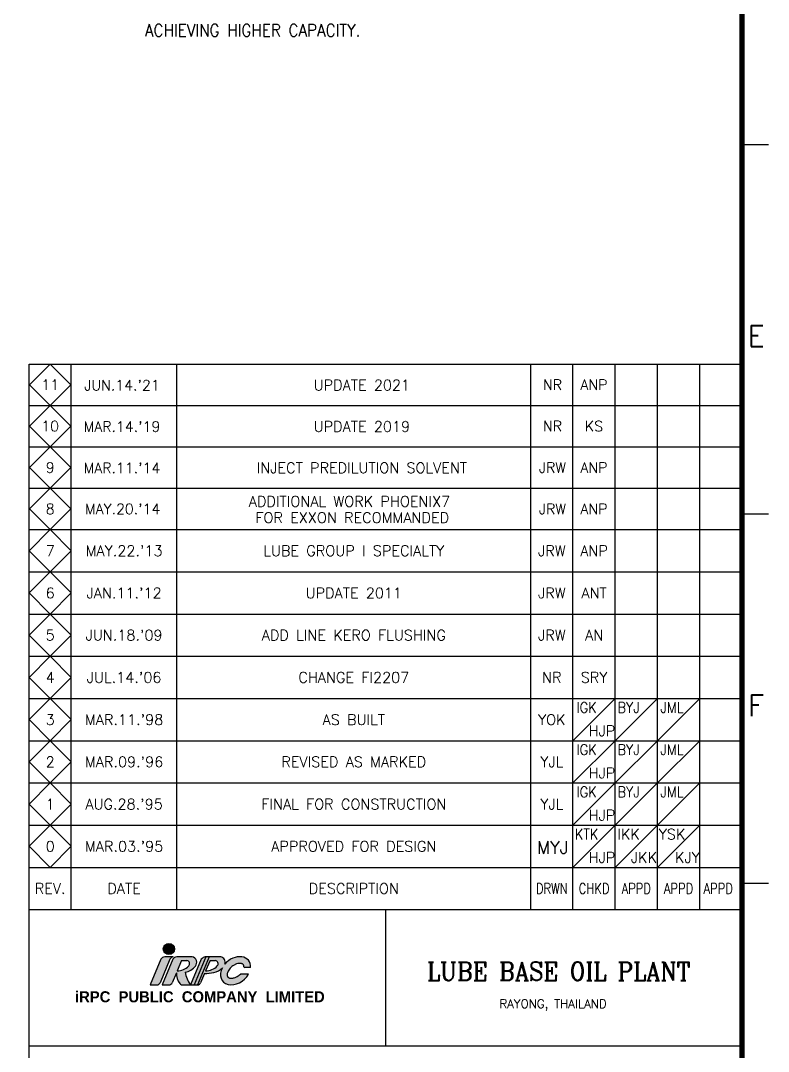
# Model space of a CAD drawing. Header units: millimetres. Extents: x 970 to 1838, y -23 to 597.
# Drawn here: x 1686.5 to 1838.1, y 102 to 311.1 of the extents above; entities that cross this region are included whole.
import ezdxf
from ezdxf.enums import TextEntityAlignment as Align

# ---------------------------------------------------------------- set-up
doc = ezdxf.new("R2010")
doc.units = ezdxf.units.MM
for name, color, linetype in [('DIM', 7, 'Continuous'), ('DWGLMT', 6, 'Continuous'), ('TTBOX', 6, 'Continuous')]:
    doc.layers.add(name, color=color, linetype=linetype)
doc.styles.add('ROMANC', font='romanc', dxfattribs={"height": 1.5})
doc.styles.add('ROMANS', font='romans')
doc.styles.add('S3', font='SIMPLEX')
doc.styles.get("Standard").update_dxf_attribs({"font": 'romans.shx'})
doc.styles.add('STYLE1', font='romab___.ttf')

# ---------------------------------------------------------------- blocks, each defined once
blk = doc.blocks.new('J1')
at = {"layer": 'TTBOX', "color": 7, "style": 'ROMANS'}
for s, p in [("MAR.09.'96", (18, -5)), ('REVISED AS MARKED', (61.5, -5))]:
    blk.add_text(s, height=2, dxfattribs=at).set_placement(p, align=Align.CENTER)
blk = doc.blocks.new('LOGO')
for color, points in [(1, [(177, 89, 1), (207.5, 89, 1)]), (161, [(301.6, 67.8), (292.4, 67.8), (260.6, -8.2), (269.8, -8.2)])]:
    blk.add_hatch(color=color).paths.add_polyline_path(points)
h = blk.add_hatch(color=162)
h.paths.add_polyline_path([(213.9, 67.8, 0.231513), (202.9, 61), (173.9, -8.2), (193.6, -8.2, 0.300013), (201.2, -2.6), (212.5, 24.5, 0.158457), (221.7, -4.8, 0.072777), (226.4, -8.2), (251.2, -8.2, -0.144383), (236.7, 26.3, 0.195224), (264.2, 42.5, 0.542848), (255.7, 67.8)])
h.paths.add_polyline_path([(246.2, 43, -0.20446), (214.7, 29.8), (226.5, 57.9), (240.9, 57.9, -0.578871)], flags=16)
h.paths.add_polyline_path([(180.9, 67.8, 0.231513), (170, 61), (141, -8.2), (160.6, -8.2, 0.300013), (168.2, -2.6), (194.9, 61, -0.153555), (203.6, 67.8)])
h.paths.add_polyline_path([(251.2, -8.2), (260.6, -8.2), (292.4, 67.8), (291.1, 67.8, 0.231513), (280.2, 61)])
h = blk.add_hatch(color=141)
edge = h.paths.add_edge_path()
edge.add_line((301.6, 67.8), (269.8, -8.2))
edge.add_arc((270.4, 0.3), 8.58, 266.4538, 267.0056)
edge.add_line((269.9, -8.2), (270.8, -8.2))
edge.add_arc((270.4, 0.3), 8.58, 272.9944, 339.7941)
edge.add_line((278.4, -2.6), (288.8, 22.2))
edge.add_arc((286, 157.2), 135, 271.186, 281.9362)
edge.add_arc((301.4, 75.3), 51.8, 284.0169, 314.1433)
edge.add_ellipse((373.1, 29.8), major_axis=(-35.3, -27.8), ratio=0.741403, start_angle=300.5829, end_angle=479.701)
edge.add_line((408.5, 20.8), (386.1, 20.8))
edge.add_spline(control_points=[(386.1, 20.8), (384.8, 19.6), (383.5, 18.5), (380.7, 16.3), (379.1, 15.3), (376.3, 13.6), (375, 13), (372.3, 11.8), (371, 11.3), (368.4, 10.5), (367.2, 10.2), (364.8, 9.8), (363.6, 9.7), (361.4, 9.6), (360.4, 9.7), (358.5, 9.8), (357.7, 10), (356.2, 10.4), (355.5, 10.6), (354.5, 11.1), (354.1, 11.4), (353.2, 11.9), (352.8, 12.3), (352.3, 12.8), (352.2, 12.9), (351.9, 13.3), (351.8, 13.4), (351.5, 13.9), (351.3, 14.3), (350.9, 15.2), (350.7, 15.6), (350.5, 16.7), (350.4, 17.4), (350.3, 18.7), (350.3, 19.5), (350.5, 21.5), (350.7, 22.7), (351.5, 25.7), (352.2, 27.4), (354, 31), (355.2, 32.8), (357.9, 36.3), (359.4, 38), (362.6, 41), (364.2, 42.2), (368, 44.8), (370.2, 46.1), (374.8, 48.1), (377, 48.8), (381.3, 49.8), (383.3, 49.9), (385.9, 49.9), (386.7, 49.8), (388.6, 49.6), (389.7, 49.3), (391, 48.8), (391.4, 48.6), (392.1, 48.3), (392.4, 48.1), (393, 47.7), (393.2, 47.5), (393.7, 47.1), (393.9, 46.9), (394.2, 46.5), (394.4, 46.3), (394.7, 45.8), (394.8, 45.6), (395, 45.2), (395.2, 45), (395.5, 44.2), (395.6, 43.6), (395.9, 42.3), (396, 41.6), (396, 40.7)], knot_values=[2.622076, 2.622076, 2.622076, 2.622076, 2.78767, 2.78767, 2.962035, 2.962035, 3.107175, 3.107175, 3.252315, 3.252315, 3.397456, 3.397456, 3.542596, 3.542596, 3.687736, 3.687736, 3.832877, 3.832877, 3.978017, 3.978017, 4.099751, 4.099751, 4.268225, 4.268225, 4.333068, 4.333068, 4.397911, 4.397911, 4.535118, 4.535118, 4.672326, 4.672326, 4.809534, 4.809534, 4.946742, 4.946742, 5.130852, 5.130852, 5.355741, 5.355741, 5.58063, 5.58063, 5.805518, 5.805518, 5.994586, 5.994586, 6.243868, 6.243868, 6.493151, 6.493151, 6.742433, 6.742433, 6.861794, 6.861794, 7.058391, 7.058391, 7.156689, 7.156689, 7.254987, 7.254987, 7.353285, 7.353285, 7.443422, 7.443422, 7.533559, 7.533559, 7.611426, 7.611426, 7.689293, 7.689293, 7.845531, 7.845531, 8.000841, 8.000841, 8.000841, 8.000841], degree=3, periodic=0)
edge.add_arc((398, 40.7), 2, 180.5525, 270)
edge.add_line((398, 38.7), (413.9, 38.7))
edge.add_ellipse((373.1, 29.8), major_axis=(-35.3, -27.8), ratio=0.741403, start_angle=146.8759, end_angle=284.6415)
edge.add_arc((329, 52.4), 15.9, 344.2049, 435.6198)
edge.add_line((333, 67.8), (301.6, 67.8))
h.paths.add_polyline_path([(323.5, 43, -0.20446), (292, 29.8), (303.8, 57.9), (318.2, 57.9, -0.578871)], flags=16)
at = {"color": 5}
for p, q in [((170, 61), (141, -8.2)), ((194.9, 61), (168.2, -2.6)), ((203.6, 67.8), (180.9, 67.8))]:
    blk.add_line(p, q, dxfattribs=at)
at = {"color": 174}
for p, q in [((202.9, 61), (173.9, -8.2)), ((141, -8.2), (160.6, -8.2)), ((146.2, -8.2), (160.6, -8.2)), ((173.9, -8.2), (193.6, -8.2)), ((173.9, -8.2), (193.6, -8.2))]:
    blk.add_line(p, q, dxfattribs=at)
at = {"color": 162}
for p, q in [((255.7, 67.8), (213.9, 67.8)), ((226.5, 57.9), (214.7, 29.8)), ((226.5, 57.9), (240.9, 57.9))]:
    blk.add_line(p, q, dxfattribs=at)
at = {"color": 182}
for p, q in [((280.2, 61), (251.2, -8.2)), ((292.4, 67.8), (260.6, -8.2)), ((301.6, 67.8), (269.8, -8.2)), ((303.8, 57.9), (292, 29.8)), ((303.8, 57.9), (318.2, 57.9)), ((212.5, 24.5), (201.2, -2.6))]:
    blk.add_line(p, q, dxfattribs=at)
at = {"color": 161}
blk.add_line((333, 67.8), (291.1, 67.8), dxfattribs=at)
for p, q in [((413.9, 38.7), (398, 38.7)), ((408.5, 20.8), (386.1, 20.8)), ((226.4, -8.2), (270.8, -8.2))]:
    blk.add_line(p, q)
at = {"color": 172}
blk.add_line((288.8, 22.2), (278.4, -2.6), dxfattribs=at)
at = {"color": 1}
blk.add_circle((192.3, 89), 15.3, dxfattribs=at)
at = {"color": 5}
blk.add_arc((182.4, 53.2), 14.7, 95.8965, 148.0368, dxfattribs=at)
at = {"color": 174}
for centre, radius, start, end in [((210, 50.5), 18.4, 110.4459, 145.3653), ((160.2, 0.3), 8.58, 267.0056, 339.7941), ((193.1, 0.3), 8.58, 267.0056, 339.7941)]:
    blk.add_arc(centre, radius, start, end, dxfattribs=at)
at = {"color": 162}
for centre, radius, start, end in [((215.4, 53.2), 14.7, 95.8965, 148.0368), ((239.3, 48.9), 9.14, 319.4745, 79.7359), ((251.8, 52.4), 15.9, 321.6388, 75.6198), ((215.1, 73.2), 43.5, 269.5945, 315.8162), ((230.4, 68.3), 42.5, 278.5054, 322.6916)]:
    blk.add_arc(centre, radius, start, end, dxfattribs=at)
at = {"color": 182}
for centre, radius, start, end in [((292.6, 53.2), 14.7, 95.8965, 148.0368), ((262.2, 24), 49.7, 179.4295, 215.4458), ((302.4, 33.5), 66.1, 186.3156, 219.1787), ((235.7, 9.4), 20, 225.5273, 242.1773)]:
    blk.add_arc(centre, radius, start, end, dxfattribs=at)
at = {"color": 161}
for centre, radius, start, end in [((316.5, 48.9), 9.14, 319.4745, 79.7359), ((329, 52.4), 15.9, 344.2049, 75.6198), ((301.4, 75.3), 51.8, 284.0169, 314.1433)]:
    blk.add_arc(centre, radius, start, end, dxfattribs=at)
at = {"color": 172}
for centre, radius, start, end in [((292.3, 73.2), 43.5, 269.5945, 315.8162), ((286, 157.2), 135, 271.186, 281.9362), ((270.4, 0.3), 8.58, 267.0056, 339.7941)]:
    blk.add_arc(centre, radius, start, end, dxfattribs=at)
blk.add_arc((398, 40.7), 2, 180.5525, 270)
at = {"color": 130}
blk.add_ellipse((373.1, 29.8), major_axis=(-35.3, -27.8), ratio=0.741403, start_param=2.563467, end_param=4.967931, dxfattribs=at)
blk.add_ellipse((373.1, 29.8), major_axis=(-35.3, -27.8), ratio=0.741403, start_param=5.246162, end_param=8.372363)
blk.add_open_spline([(396, 40.7), (396, 41.6), (395.9, 42.3), (395.6, 43.6), (395.5, 44.2), (395.2, 45), (395, 45.2), (394.8, 45.6), (394.7, 45.8), (394.4, 46.3), (394.2, 46.5), (393.9, 46.9), (393.7, 47.1), (393.2, 47.5), (393, 47.7), (392.4, 48.1), (392.1, 48.3), (391.4, 48.6), (391, 48.8), (389.7, 49.3), (388.6, 49.6), (386.7, 49.8), (385.9, 49.9), (383.3, 49.9), (381.3, 49.8), (377, 48.8), (374.8, 48.1), (370.2, 46.1), (368, 44.8), (364.2, 42.2), (362.6, 41), (359.4, 38), (357.9, 36.3), (355.2, 32.8), (354, 31), (352.2, 27.4), (351.5, 25.7), (350.7, 22.7), (350.5, 21.5), (350.3, 19.5), (350.3, 18.7), (350.4, 17.4), (350.5, 16.7), (350.7, 15.6), (350.9, 15.2), (351.3, 14.3), (351.5, 13.9), (351.8, 13.4), (351.9, 13.3), (352.2, 12.9), (352.3, 12.8), (352.8, 12.3), (353.2, 11.9), (354.1, 11.4), (354.5, 11.1), (355.5, 10.6), (356.2, 10.4), (357.7, 10), (358.5, 9.8), (360.4, 9.7), (361.4, 9.6), (363.6, 9.7), (364.8, 9.8), (367.2, 10.2), (368.4, 10.5), (371, 11.3), (372.3, 11.8), (375, 13), (376.3, 13.6), (379.1, 15.3), (380.7, 16.3), (383.5, 18.5), (384.8, 19.6), (386.1, 20.8)], degree=3, knots=[2.622076, 2.622076, 2.622076, 2.622076, 2.777385, 2.777385, 2.933624, 2.933624, 3.011491, 3.011491, 3.089357, 3.089357, 3.179494, 3.179494, 3.269631, 3.269631, 3.367929, 3.367929, 3.466227, 3.466227, 3.564526, 3.564526, 3.761122, 3.761122, 3.880483, 3.880483, 4.129766, 4.129766, 4.379048, 4.379048, 4.628331, 4.628331, 4.817398, 4.817398, 5.042287, 5.042287, 5.267175, 5.267175, 5.492064, 5.492064, 5.676174, 5.676174, 5.813382, 5.813382, 5.95059, 5.95059, 6.087798, 6.087798, 6.225006, 6.225006, 6.289849, 6.289849, 6.354691, 6.354691, 6.523165, 6.523165, 6.6449, 6.6449, 6.79004, 6.79004, 6.93518, 6.93518, 7.08032, 7.08032, 7.225461, 7.225461, 7.370601, 7.370601, 7.515741, 7.515741, 7.660882, 7.660882, 7.835246, 7.835246, 8.000841, 8.000841, 8.000841, 8.000841], dxfattribs=at)
blk = doc.blocks.new('12')
at = {"xscale": 0.0779999999999994, "yscale": 0.0779999999999994, "zscale": 0.0779999999999994}
blk.add_blockref('LOGO', (31.02, 7.87), dxfattribs=at)
at = {"color": 1, "style": 'STYLE1'}
blk.add_text('iRPC  PUBLIC  COMPANY  LIMITED', height=2.34, dxfattribs=at).set_placement((26.15, 3.52))

msp = doc.modelspace()

# ---------------------------------------------------------------- linework, layer by layer
for p, q in [((1807.05, 173.57), (1798.48, 165)), ((1815.61, 173.57), (1807.05, 165)), ((1824.18, 173.57), (1815.61, 165)), ((1807.05, 165), (1798.48, 156.43)), ((1815.61, 165), (1807.05, 156.43)), ((1824.18, 165), (1815.61, 156.43)), ((1807.05, 156.43), (1798.48, 147.86)), ((1815.61, 156.43), (1807.05, 147.86)), ((1824.18, 156.43), (1815.61, 147.86)), ((1807.05, 147.86), (1798.48, 139.29)), ((1815.61, 147.86), (1807.05, 139.29)), ((1824.18, 147.86), (1815.61, 139.29))]:
    msp.add_line(p, q)
at = {"color": 6, "const_width": 1.07}
msp.add_lwpolyline([(970.59, 585.9), (1832.75, 585.9), (1832.75, -11.72), (970.59, -11.72), (970.59, 585.9)], dxfattribs=at)
at = {"layer": 'DIM', "color": 7}
for p, q in [((1832.75, 286.02), (1838.1, 286.02)), ((1832.75, 211.05), (1838.1, 211.05)), ((1832.75, 136.08), (1838.1, 136.08))]:
    msp.add_line(p, q, dxfattribs=at)
at = {"layer": 'DWGLMT', "color": 6}
msp.add_line((1688.16, -11.72), (1688.16, 241.44), dxfattribs=at)
at = {"layer": 'DWGLMT'}
for p, q in [((1760.46, 130.73), (1760.46, 103.06)), ((1688.16, 103.06), (1832.75, 103.06))]:
    msp.add_line(p, q, dxfattribs=at)
at = {"layer": 'TTBOX', "color": 7}
for p, q in [((1688.16, 241.44), (1832.75, 241.44)), ((1692.45, 241.44), (1688.25, 237.24)), ((1696.65, 237.24), (1692.45, 241.44)), ((1696.73, 130.73), (1696.73, 241.44)), ((1718.15, 130.73), (1718.15, 241.44)), ((1789.91, 130.73), (1789.91, 241.44)), ((1798.48, 130.73), (1798.48, 241.44)), ((1807.05, 130.73), (1807.05, 241.44)), ((1815.61, 130.73), (1815.61, 241.44)), ((1824.18, 130.73), (1824.18, 241.44)), ((1688.25, 237.24), (1692.45, 233.04)), ((1692.45, 233.04), (1696.65, 237.24)), ((1688.16, 233.04), (1832.75, 233.04)), ((1692.45, 233.04), (1688.25, 228.84)), ((1696.65, 228.84), (1692.45, 233.04)), ((1688.25, 228.84), (1692.45, 224.64)), ((1692.45, 224.64), (1696.65, 228.84)), ((1688.16, 224.64), (1832.75, 224.64)), ((1692.45, 224.64), (1688.25, 220.44)), ((1696.65, 220.44), (1692.45, 224.64)), ((1688.25, 220.44), (1692.45, 216.24)), ((1692.45, 216.24), (1696.65, 220.44)), ((1688.25, 216.24), (1832.75, 216.24)), ((1692.45, 216.24), (1688.25, 212.04)), ((1696.65, 212.04), (1692.45, 216.24)), ((1688.25, 212.04), (1692.45, 207.84)), ((1692.45, 207.84), (1696.65, 212.04)), ((1688.16, 207.84), (1832.75, 207.84)), ((1692.45, 207.84), (1688.16, 203.55)), ((1696.73, 203.55), (1692.45, 207.84)), ((1688.16, 203.55), (1692.45, 199.27)), ((1692.45, 199.27), (1696.73, 203.55)), ((1688.16, 199.27), (1832.75, 199.27)), ((1692.45, 199.27), (1688.16, 194.99)), ((1696.73, 194.99), (1692.45, 199.27)), ((1688.16, 194.99), (1692.45, 190.7)), ((1692.45, 190.7), (1696.73, 194.99)), ((1688.16, 190.7), (1832.75, 190.7)), ((1692.45, 190.7), (1688.16, 186.42)), ((1696.73, 186.42), (1692.45, 190.7)), ((1688.16, 186.42), (1692.45, 182.13)), ((1692.45, 182.13), (1696.73, 186.42)), ((1688.16, 182.13), (1832.75, 182.13)), ((1692.45, 182.13), (1688.16, 177.85)), ((1696.73, 177.85), (1692.45, 182.13)), ((1688.16, 177.85), (1692.45, 173.57)), ((1692.45, 173.57), (1696.73, 177.85)), ((1688.16, 173.57), (1832.75, 173.57)), ((1692.45, 173.57), (1688.16, 169.28)), ((1696.73, 169.28), (1692.45, 173.57)), ((1688.16, 169.28), (1692.45, 165)), ((1692.45, 165), (1696.73, 169.28)), ((1688.16, 165), (1832.75, 165)), ((1692.45, 165), (1688.16, 160.71)), ((1696.73, 160.71), (1692.45, 165)), ((1688.16, 160.71), (1692.45, 156.43)), ((1692.45, 156.43), (1696.73, 160.71)), ((1688.16, 156.43), (1832.75, 156.43)), ((1692.45, 156.43), (1688.16, 152.15)), ((1696.73, 152.15), (1692.45, 156.43)), ((1688.16, 152.15), (1692.45, 147.86)), ((1692.45, 147.86), (1696.73, 152.15)), ((1688.16, 147.86), (1832.75, 147.86)), ((1692.45, 147.86), (1688.16, 143.58)), ((1696.73, 143.58), (1692.45, 147.86)), ((1688.16, 143.58), (1692.45, 139.29)), ((1692.45, 139.29), (1696.73, 143.58)), ((1688.16, 139.29), (1832.75, 139.29)), ((1688.16, 130.73), (1832.75, 130.73))]:
    msp.add_line(p, q, dxfattribs=at)

# ---------------------------------------------------------------- block references
for name, p, xscale, yscale, zscale in [('J1', (1688.16, 165), 1.071000000000012, 1.071000000000012, 1.071000000000012), ('12', (1672.43, 108.55), 0.9582657812772777, 0.9582657812772777, 0.9582657812772777)]:
    msp.add_blockref(name, p, dxfattribs=dict(xscale=xscale, yscale=yscale, zscale=zscale))

# ---------------------------------------------------------------- texts
at = {"width": 0.9}
msp.add_text('ACHIEVING HIGHER CAPACITY.', height=2.5, dxfattribs=at).set_placement((1711.66, 307.92))
at = {"style": 'ROMANC'}
msp.add_text('RAYONG, THAILAND', height=1.7501, dxfattribs=at).set_placement((1794.45, 111.37), align=Align.MIDDLE)
at = {"layer": 'DIM', "color": 2, "style": 'S3'}
for s, p in [('E', (1835.6, 247.13)), ('F', (1835.6, 172.16))]:
    msp.add_text(s, height=4.28, dxfattribs=at).set_placement(p, align=Align.MIDDLE)
at = {"layer": 'DWGLMT', "color": 2, "style": 'ROMANC', "width": 0.9}
msp.add_text('LUBE BASE OIL PLANT', height=3.7502, dxfattribs=at).set_placement((1795.57, 118.22), align=Align.MIDDLE)
at = {"layer": 'TTBOX', "color": 7}
for s, height, p in [('11', 2.1, (1692.45, 236.19)), ('NR', 2.1, (1794.33, 236.19)), ('ANP', 2.1, (1802.73, 236.19)), ('10', 2.1, (1692.45, 227.79)), ('NR', 2.1, (1794.33, 227.79)), ('KS', 2.1, (1802.73, 227.79)), ('9', 2.1, (1692.45, 219.39)), ('JRW', 2.1, (1794.33, 219.39)), ('ANP', 2.1, (1802.73, 219.39)), ('8', 2.1, (1692.45, 210.99)), ('JRW', 2.1, (1794.33, 210.99)), ('ANP', 2.1, (1802.73, 210.99)), ('7', 2.14, (1692.45, 202.48)), ('JRW', 2.142, (1794.19, 202.48)), ('ANP', 2.142, (1802.76, 202.48)), ('6', 2.14, (1692.45, 193.91)), ('JRW', 2.142, (1794.19, 193.91)), ('ANT', 2.142, (1802.76, 193.91)), ('5', 2.14, (1692.45, 185.35)), ('JRW', 2.142, (1794.19, 185.35)), ('AN', 2.142, (1802.76, 185.35)), ('4', 2.14, (1692.45, 176.78)), ('NR', 2.142, (1794.19, 176.78)), ('SRY', 2.142, (1802.76, 176.78)), ('3', 2.14, (1692.45, 168.21)), ('YOK', 2.142, (1794.19, 168.21)), ('HJP', 2.142, (1804.36, 165.95)), ('2', 2.14, (1692.45, 159.64)), ('YJL', 2.142, (1794.19, 159.64)), ('HJP', 2.142, (1804.36, 157.38)), ('1', 2.14, (1692.45, 151.07)), ("AUG.28.'95", 2.142, (1707.44, 151.07)), ('FINAL FOR CONSTRUCTION', 2.142, (1754.03, 151.07)), ('YJL', 2.142, (1794.19, 151.07)), ('HJP', 2.142, (1804.36, 148.81)), ('IKK', 2.142, (1809.76, 144.98)), ('YSK', 2.142, (1818.57, 144.98)), ('0', 2.14, (1692.45, 142.51)), ("MAR.03.'95", 2.142, (1707.44, 142.51)), ('APPROVED FOR DESIGN', 2.142, (1754.03, 142.51)), ('MYJ', 2.57, (1794.36, 142.05)), ('HJP', 2.142, (1804.36, 140.24)), ('JKK', 2.142, (1812.88, 140.24)), ('KJY', 2.142, (1821.69, 140.24)), ('REV.', 2.142, (1692.45, 133.94)), ('DATE', 2.142, (1707.44, 133.94)), ('DESCRIPTION', 2.142, (1754.03, 133.94))]:
    msp.add_text(s, height=height, dxfattribs=at).set_placement(p, align=Align.CENTER)
at = {"layer": 'TTBOX', "color": 7, "style": 'ROMANS'}
for s, height, p in [("JUN.14.'21", 2.1, (1707.01, 236.1)), ('UPDATE 2021', 2.142, (1755.66, 236.1)), ("MAR.14.'19", 2.1, (1707.01, 227.7)), ('UPDATE 2019', 2.142, (1755.66, 227.7)), ("MAR.11.'14", 2.1, (1707.01, 219.3)), ('INJECT PREDILUTION SOLVENT', 2.142, (1755.66, 219.3)), ("MAY.20.'14", 2.1, (1707.15, 210.99)), ("MAY.22.'13", 2.142, (1707.44, 202.48)), ('LUBE GROUP I SPECIALTY', 2.142, (1754.03, 202.48)), ("JAN.11.'12", 2.142, (1707.44, 193.91)), ('UPDATE 2011', 2.142, (1754.03, 193.91)), ("JUN.18.'09", 2.142, (1707.44, 185.35)), ('ADD LINE KERO FLUSHING', 2.142, (1754.03, 185.35)), ("JUL.14.'06", 2.142, (1707.44, 176.78)), ('CHANGE FI2207', 2.142, (1754.03, 176.78)), ("MAR.11.'98", 2.142, (1707.44, 168.21)), ('AS BUILT', 2.142, (1754.03, 168.21))]:
    msp.add_text(s, height=height, dxfattribs=at).set_placement(p, align=Align.CENTER)
for s, p in [('ADDITIONAL WORK PHOENIX7', (1732.72, 212.5)), ('FOR EXXON RECOMMANDED', (1734.06, 209.2))]:
    msp.add_text(s, height=2.142, dxfattribs=at).set_placement(p)
at = {"layer": 'TTBOX', "color": 7}
for s, width, p in [('IGK', 0.9, (1801.24, 170.68)), ('BYJ', 0.9, (1809.76, 170.68)), ('JML', 0.9, (1818.57, 170.68)), ('IGK', 0.9, (1801.24, 162.11)), ('BYJ', 0.9, (1809.76, 162.11)), ('JML', 0.9, (1818.57, 162.11)), ('IGK', 0.9, (1801.24, 153.54)), ('BYJ', 0.9, (1809.76, 153.54)), ('JML', 0.9, (1818.57, 153.54)), ('KTK', 0.9, (1801.24, 144.98)), ('DRWN', 0.8, (1794.19, 133.94)), ('CHKD', 0.8, (1802.76, 133.94)), ('APPD', 0.8, (1811.33, 133.94)), ('APPD', 0.8, (1819.9, 133.94)), ('APPD', 0.8, (1827.93, 133.94))]:
    msp.add_text(s, height=2.142, dxfattribs=dict(at, width=width)).set_placement(p, align=Align.CENTER)

doc.saveas('drawing.dxf')
